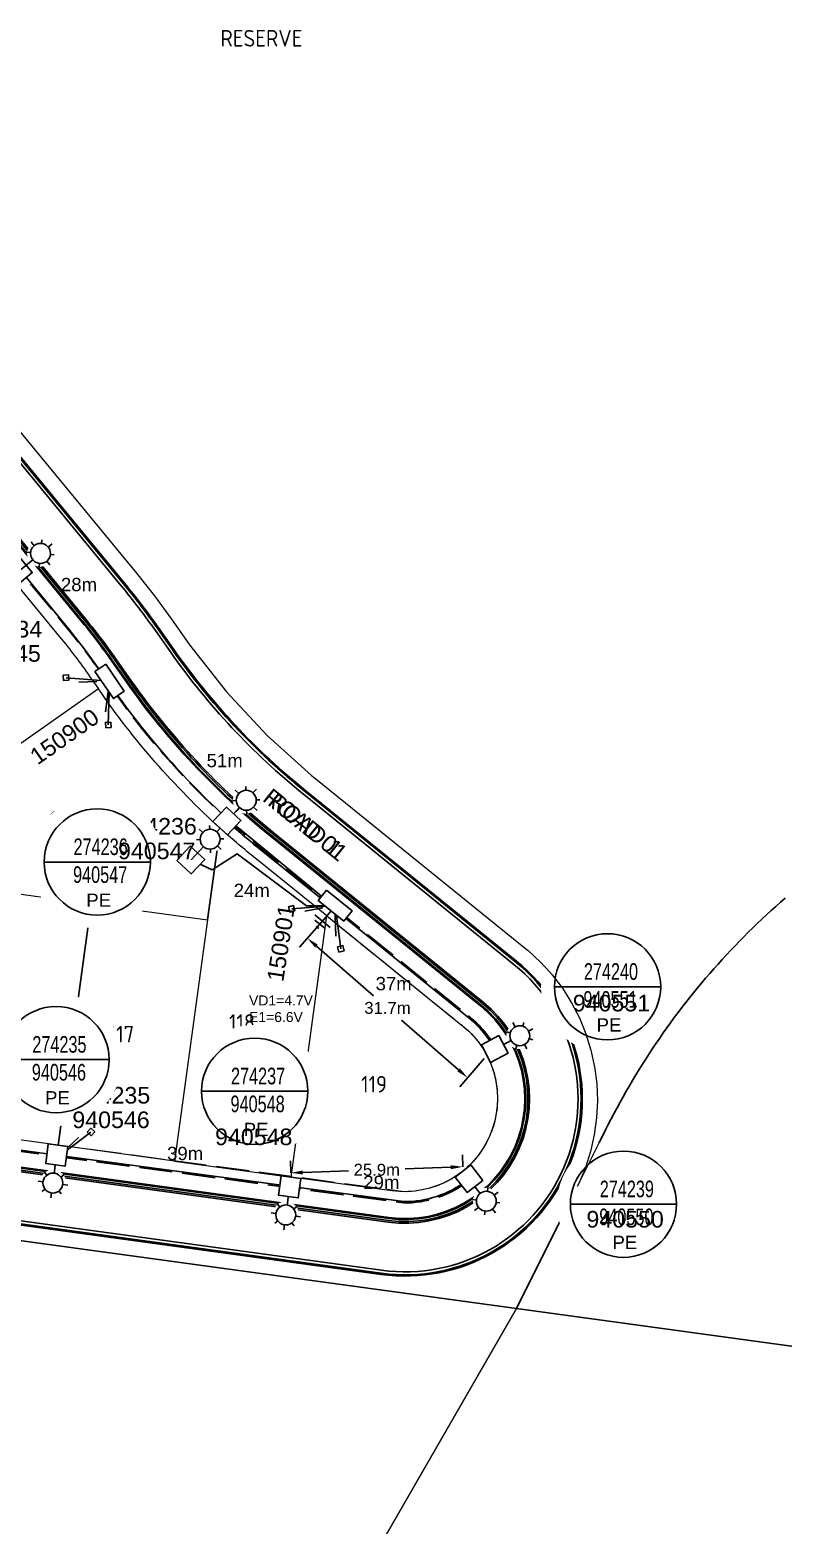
# Model space of a CAD drawing. Header units: metres. Extents: x 273044 to 274430, y 6094442 to 6095502.
# Drawn here: x 273835.4 to 273948.9, y 6095150.4 to 6095375.6 of the extents above; entities that cross this region are included whole.
import ezdxf
from ezdxf.enums import TextEntityAlignment as Align

# ---------------------------------------------------------------- set-up
doc = ezdxf.new("R2010")
doc.units = ezdxf.units.M
doc.linetypes.add('IE Trench LV', pattern=[6.5, 5, -1.5])
doc.layers.get('0').update_dxf_attribs({"color": 6})
for name, color, linetype in [('_User Dimensions', 7, 'Continuous'), ('_User_Kerbs', 7, 'Continuous'), ('Equip_LV_NEW', 2, 'Continuous'), ('Equip_SP_SL_NEW', 2, 'Continuous'), ('Mains_LV_New_R17', 2, 'Continuous'), ('Mains_LV_NEW_T84', 2, 'Continuous'), ('Notes_LV_MISC', 7, 'Continuous'), ('Notes_SL_MISC', 7, 'Continuous'), ('Services_SP_NEW', 2, 'Continuous'), ('Services_SP_NEW_UG', 2, 'Continuous'), ('SupportsUG_SP_LV_SL_NEW', 2, 'Continuous'), ('Trench_SP_NEW', 2, 'Continuous')]:
    doc.layers.add(name, color=color, linetype=linetype)
doc.layers.add('_User Notes', color=7, linetype='Continuous', plot=False)
for name, color, linetype, lineweight in [('Cadastre Developer_SP_NEW', 2, 'Continuous', 5), ('Cadastre Land Parcels_SP_EXT', 9, 'Continuous', 5), ('Cadastre Roads_SP_NEW', 2, 'Continuous', 5)]:
    doc.layers.add(name, color=color, linetype=linetype, lineweight=lineweight)
doc.styles.add('iecARIAL', font='arial.ttf', dxfattribs={"height": 2})
doc.styles.add('LotNum', font='isocp.shx', dxfattribs={"height": 1.8})
doc.styles.add('POLE_LABEL', font='arial.ttf')
doc.styles.add('RoadName', font='arial.ttf', dxfattribs={"height": 2.5})
doc.styles.add('SL_LABEL', font='arial.ttf')
doc.styles.get("Standard").update_dxf_attribs({"font": 'arial.ttf'})
doc.linetypes.add('Cable 5', pattern='A,10,-1,["o",Standard,S=2,R=0,X=-1,Y=-0.7],-1e-05,["o",Standard,S=2,R=0,X=-0.2,Y=-0.7],-1.2', length=12.20001)
doc.linetypes.add('Cable New UG', pattern='A,7,-0.25,["x",Standard,S=2,R=0,X=0.2,Y=-0.8],-2.1', length=9.35)
doc.linetypes.add('IE Trench HV', pattern='A,7,-0.2,["/",Standard,S=3,R=0,X=0.6,Y=-1.4],-2.5', length=9.7)
doc.linetypes.add('IECLCABD1', pattern='A,5.25,-0.1,["o",Standard,S=2,R=0,X=1.5,Y=-0.7],-4', length=9.35)
doc.dimstyles.get("Standard").update_dxf_attribs({"dimtxt": 0.18, "dimasz": 0.18, "dimexe": 0.18, "dimexo": 0.0625, "dimgap": 0.09, "dimtad": 0, "dimtih": 1, "dimtoh": 1, "dimdec": 4, "dimzin": 0, "dimdsep": 46, "dimtxsty": 'Standard', "dimcen": 0.09, "dimadec": 0, "dimazin": 0, "dimtfac": 1, "dimtdec": 4, "dimtofl": 0, "dimtmove": 0, "dimatfit": 3, "dimfxl": 1, "dimtolj": 1, "dimtzin": 0, "dimarcsym": 0})

# ---------------------------------------------------------------- blocks, each defined once
blk = doc.blocks.new('*U39')
for tag, flags, p in [('Z', 1, (1.5, -0.6)), ('NOTES', 9, (1.5, -0.4))]:
    blk.add_attdef(tag, text='', height=0.2, dxfattribs=dict(flags=flags)).set_placement(p, align=Align.MIDDLE_LEFT)
blk.add_wipeout([(-2.47, 3), (2.47, 3), (2.47, 1.02), (-2.47, 1.02)])
at = {"lineweight": -3}
blk.add_lwpolyline([(-2.47, 3), (2.47, 3), (2.47, 1.02), (-2.47, 1.02)], close=True, dxfattribs=at)
for tag, height, flags, p in [('ASSET_NUM', 2.5, 8, (2, 4)), ('STREET_CODE', 0.2, 9, (1.5, 2)), ('OWNED_BY', 0.2, 9, (1.5, 1.8)), ('OPERATED_BY', 0.2, 9, (1.5, 1.6)), ('STATE', 0.2, 9, (1.5, 1.2)), ('SUPPORT_TYPE', 0.2, 9, (1.5, 1)), ('SUBURB', 0.2, 9, (1.5, 0.2)), ('STREETNAME', 0.2, 9, (1.5, 0)), ('MAINTAINED_BY', 0.2, 9, (1.5, 1.4)), ('USAGE', 0.2, 9, (1.5, 0.8)), ('LEGEND', 0.2, 9, (1.5, 0.6)), ('PARENT', 0.2, 9, (1.5, 0.4)), ('LOCATION', 0.2, 9, (1.5, -0.2))]:
    blk.add_attdef(tag, text='', height=height, dxfattribs=dict(flags=flags)).set_placement(p, align=Align.MIDDLE_LEFT)
blk = doc.blocks.new('CCP_NEW')
for tag, flags, p in [('OPERATING_VOLTAGE', 9, (1.5, -1.8)), ('CONSTRUCTED_VOLTAGE', 9, (1.5, -2)), ('NUMBER_OF_PHASES', 9, (1.5, -2.2)), ('Z', 1, (1.5, -2.4))]:
    blk.add_attdef(tag, text='', height=0.2, dxfattribs=dict(flags=flags)).set_placement(p, align=Align.MIDDLE_LEFT)
blk.add_wipeout([(0, 0.57), (0.57, 0), (0, -0.57), (-0.57, 0)])
blk.add_lwpolyline([(-0.57, 0), (0, 0.57), (0.57, 0), (0, -0.57), (-0.57, 0)])
at = {"flags": 9}
for tag, p in [('CCP_TYPE', (1.5, 0)), ('ORIENTATION', (1.5, -0.2)), ('STATE', (1.5, -1)), ('OWNED_BY', (1.5, -1.2)), ('OPERATED_BY', (1.5, -1.4)), ('USAGE', (1.5, -0.4)), ('LEGEND', (1.5, -0.6)), ('LIFE_SUPPORT', (1.5, -0.8)), ('MAINTAINED_BY', (1.5, -1.6))]:
    blk.add_attdef(tag, text='', height=0.2, dxfattribs=at).set_placement(p, align=Align.MIDDLE_LEFT)
blk = doc.blocks.new('Earth')
for p, q in [((0, -2.04), (0, 0)), ((-1.5, -2.04), (1.5, -2.04)), ((-1, -2.64), (1, -2.64)), ((-0.25, -3.24), (0.25, -3.24))]:
    blk.add_line(p, q)
blk = doc.blocks.new('COLUMN_NEW')
at = {"flags": 1}
blk.add_attdef('Z', text='', height=0.2, dxfattribs=at).set_placement((1.5, -2.8), align=Align.MIDDLE_LEFT)
blk.add_wipeout([(-1.485, -1.485), (1.485, -1.485), (1.485, 1.485), (-1.485, 1.485)])
at = {"lineweight": -3}
blk.add_lwpolyline([(-1.485, -1.485), (1.485, -1.485), (1.485, 1.485), (-1.485, 1.485)], close=True, dxfattribs=at)
for tag, height, flags, p in [('ASSET_NUM', 2.5, 8, (2, 2)), ('STREET_CODE', 0.2, 9, (1.5, 0)), ('OWNED_BY', 0.2, 9, (1.5, -0.4)), ('OPERATED_BY', 0.2, 9, (1.5, -0.6)), ('STATE', 0.2, 9, (1.5, -1)), ('SUBURB', 0.2, 9, (1.5, -1.8)), ('STREETNAME', 0.2, 9, (1.5, -2)), ('COLUMN_TYPE', 0.2, 9, (1.5, -0.2)), ('USAGE', 0.2, 9, (1.5, -1.2)), ('MAINTAINED_BY', 0.2, 9, (1.5, -0.8)), ('LEGEND', 0.2, 9, (1.5, -1.4)), ('PARENT', 0.2, 9, (1.5, -1.6)), ('LOCATION', 0.2, 9, (1.5, -2.2)), ('NOTES', 0.2, 9, (1.5, -2.4)), ('LABEL_ALIGNMENT', 0.2, 9, (1.5, -2.6))]:
    blk.add_attdef(tag, text='', height=height, dxfattribs=dict(flags=flags)).set_placement(p, align=Align.MIDDLE_LEFT)
at = {"style": 'POLE_LABEL', "flags": 9}
blk.add_attdef('STRUCTURE_PLANT_NUMBER', text='', height=0.2, dxfattribs=at).set_placement((1.5, 0.242), align=Align.MIDDLE_LEFT)
blk = doc.blocks.new('SL_LANTERN_NEW')
blk.add_line((0, 0), (0, 0))
for tag, p, flags in [('Z', (0, 0), 1), ('OPERATED_BY', (0, -9.61), 9)]:
    blk.add_attdef(tag, p, '', height=0.2, dxfattribs=dict(flags=flags))
at = {"style": 'SL_LABEL', "flags": 9}
blk.add_attdef('STREET_CODE', text='', height=0.2, dxfattribs=at).set_placement((0, -0.2), align=Align.MIDDLE_LEFT)
for tag, height, flags, p in [('CONSTRUCTED_VOLTAGE', 0.2, 9, (0, -0.4)), ('CONTROL_TYPE', 0.2, 9, (0, -0.6)), ('OPERATING_VOLTAGE', 0.2, 9, (0, -1.4)), ('ORIENTATION', 0.2, 9, (0, -1.6)), ('OWNED_BY', 0.2, 9, (0, -1.8)), ('STATE', 0.2, 9, (0, -2)), ('LANTERN_PURPOSE', 0.2, 9, (0, -0.8)), ('LANTERN_TYPE', 0.2, 9, (0, -1)), ('NO_PHASES', 0.2, 9, (0, -1.2)), ('USAGE', 0.2, 9, (0, -2.2)), ('LNUMBER', 2.5, 8, (1.2, -2.8)), ('CEXIST', 0.2, 9, (0, -2.4)), ('CNEW', 0.2, 9, (0, -2.6)), ('CNUMBER', 0.2, 9, (0, -2.8)), ('CREMOVE', 0.2, 9, (0, -3)), ('CREPLACE', 0.2, 9, (0, -3.2)), ('LKINGHEIGHT', 0.2, 9, (0, -3.4)), ('LBRACKET', 0.2, 9, (0, -3.6)), ('LBRACKETVOCAB', 0.2, 9, (0, -3.8)), ('LCATEGORY', 0.2, 9, (0, -4)), ('LCHARGE1', 0.2, 9, (0, -4.2)), ('LCHARGE1PERCENT', 0.2, 9, (0, -4.4)), ('LCHARGE2', 0.2, 9, (0, -4.6)), ('LCHARGE2PERCENT', 0.2, 9, (0, -4.8)), ('LCHARGE3', 0.2, 9, (0, -5)), ('LCHARGE3PERCENT', 0.2, 9, (0, -5.2)), ('LEXIST', 0.2, 9, (0, -5.4)), ('LLAMP', 0.2, 9, (0, -5.6)), ('LLAMPVOCAB', 0.2, 9, (0, -5.8)), ('LMAST', 0.2, 9, (0, -6)), ('LMASTVOCAB', 0.2, 9, (0, -6.2)), ('LNEW', 0.2, 9, (0, -6.4)), ('LANTNUMBER', 0.2, 9, (0, -6.6)), ('SUBURB', 0.2, 9, (0, -8.6)), ('STREETNAME', 0.2, 9, (0, -8.8)), ('LOUTREACH', 0.2, 9, (0, -7)), ('LOUTREACHVOCAB', 0.2, 9, (0, -7.2)), ('LRATECODE', 0.2, 9, (0, -7.4)), ('LREMOVE', 0.2, 9, (0, -7.6)), ('LREPLACE', 0.2, 9, (0, -7.8)), ('LTYPE', 0.2, 9, (0, -8)), ('LTYPEVOCAB', 0.2, 9, (0, -8.2)), ('LEGEND', 0.2, 9, (0, -8.4)), ('LOCATION', 0.2, 9, (0, -9)), ('NOTES', 0.2, 9, (0, -9.2)), ('MAINTAINED_BY', 0.2, 9, (0, -9.86))]:
    blk.add_attdef(tag, text='', height=height, dxfattribs=dict(flags=flags)).set_placement(p, align=Align.MIDDLE_LEFT)
blk.add_wipeout([(0, 6.47), (1.46, 5.68), (2.25, 4.22), (1.46, 2.76), (0, 1.86), (-1.46, 2.76), (-2.25, 4.22), (-1.46, 5.68)])
for p, q in [((-1.46, 5.68), (-1.06, 5.28)), ((0, 5.72), (0, 6.47)), ((1.46, 5.68), (1.06, 5.28)), ((-2.25, 4.22), (-1.5, 4.22)), ((-1.46, 2.76), (-1.06, 3.16)), ((0, 0), (0, 2.72)), ((1.46, 2.76), (1.06, 3.16)), ((1.5, 4.22), (2.25, 4.22))]:
    blk.add_line(p, q)
blk.add_circle((0, 4.22), 1.5)
at = {"style": 'SL_LABEL', "flags": 8}
blk.add_attdef('ASSET_NUM', text='', height=2.5, dxfattribs=at).set_placement((2, 2), align=Align.MIDDLE_LEFT)
blk = doc.blocks.new('*D86')
at = {"layer": '_User Dimensions', "color": 0, "linetype": 'Continuous', "lineweight": -2, "transparency": 16777216}
for p, q in [((273879.72, 6095241.65), (273876.04, 6095237.41)), ((273878.57, 6095237.59), (273887.19, 6095230.09)), ((273899.98, 6095218.95), (273891.37, 6095226.45)), ((273903.85, 6095220.64), (273900.16, 6095216.41))]:
    blk.add_line(p, q, dxfattribs=at)
at = {"layer": '_User Dimensions', "color": 0, "linetype": 'Continuous', "lineweight": 0, "transparency": 16777216}
for points in [[(273878.77, 6095237.82), (273878.38, 6095237.36), (273877.22, 6095238.77)], [(273900.18, 6095219.17), (273899.79, 6095218.72), (273901.34, 6095217.77)]]:
    blk.add_solid(points, dxfattribs=at)
at = {"layer": 'Defpoints', "color": 0, "linetype": 'Continuous', "lineweight": 0, "transparency": 16777216}
for p in [(273880.13, 6095242.12), (273904.26, 6095221.12), (273901.34, 6095217.77)]:
    blk.add_point(p, dxfattribs=at)
at = {"layer": '_User Dimensions', "color": 0, "linetype": 'Continuous', "lineweight": 0, "transparency": 16777216, "insert": (273889.28, 6095228.27), "char_height": 1.8, "attachment_point": 5}
blk.add_mtext('\\A1;31.7m', dxfattribs=at)
blk = doc.blocks.new('*D87')
at = {"layer": '_User Dimensions', "color": 0, "linetype": 'Continuous', "lineweight": -2, "transparency": 16777216}
for p, q in [((273900.61, 6095204.34), (273900.55, 6095206.14)), ((273874.73, 6095203.42), (273874.67, 6095205.23)), ((273876.53, 6095203.49), (273883.39, 6095203.74)), ((273898.81, 6095204.28), (273891.95, 6095204.04))]:
    blk.add_line(p, q, dxfattribs=at)
at = {"layer": '_User Dimensions', "color": 0, "linetype": 'Continuous', "lineweight": 0, "transparency": 16777216}
for points in [[(273876.52, 6095203.79), (273876.54, 6095203.19), (273874.73, 6095203.43)], [(273898.8, 6095204.58), (273898.82, 6095203.98), (273900.61, 6095204.35)]]:
    blk.add_solid(points, dxfattribs=at)
at = {"layer": 'Defpoints', "color": 0, "linetype": 'Continuous', "lineweight": 0, "transparency": 16777216}
for p in [(273900.61, 6095204.35), (273900.64, 6095203.71), (273874.75, 6095202.8)]:
    blk.add_point(p, dxfattribs=at)
at = {"layer": '_User Dimensions', "color": 0, "linetype": 'Continuous', "lineweight": 0, "transparency": 16777216, "insert": (273887.67, 6095203.89), "char_height": 1.8, "attachment_point": 5}
blk.add_mtext('\\A1;25.9m', dxfattribs=at)
blk = doc.blocks.new('SLANTERN_NUM_NEW')
blk.add_line((0, 0), (8, 0))
at = {"flags": 1}
blk.add_attdef('Z', (0, 0), '', height=0.2, dxfattribs=at)
blk.add_wipeout([(-0.31, 10), (-0.94, 9.96), (-1.57, 9.88), (-2.18, 9.76), (-2.79, 9.61), (-3.39, 9.41), (-3.97, 9.18), (-4.54, 8.91), (-5.09, 8.61), (-5.62, 8.27), (-6.13, 7.91), (-6.62, 7.5), (-7.07, 7.07), (-7.5, 6.62), (-7.91, 6.13), (-8.27, 5.62), (-8.61, 5.09), (-8.91, 4.54), (-9.18, 3.97), (-9.41, 3.39), (-9.61, 2.79), (-9.76, 2.18), (-9.88, 1.57), (-9.96, 0.94), (-10, 0.31), (-10, -0.31), (-9.96, -0.94), (-9.88, -1.57), (-9.76, -2.18), (-9.61, -2.79), (-9.41, -3.39), (-9.18, -3.97), (-8.91, -4.54), (-8.61, -5.09), (-8.27, -5.62), (-7.91, -6.13), (-7.5, -6.62), (-7.07, -7.07), (-6.62, -7.5), (-6.13, -7.91), (-5.62, -8.27), (-5.09, -8.61), (-4.54, -8.91), (-3.97, -9.18), (-3.39, -9.41), (-2.79, -9.61), (-2.18, -9.76), (-1.57, -9.88), (-0.94, -9.96), (-0.31, -10), (0.31, -10), (0.94, -9.96), (1.57, -9.88), (2.18, -9.76), (2.79, -9.61), (3.39, -9.41), (3.97, -9.18), (4.54, -8.91), (5.09, -8.61), (5.62, -8.27), (6.13, -7.91), (6.62, -7.5), (7.07, -7.07), (7.5, -6.62), (7.91, -6.13), (8.27, -5.62), (8.61, -5.09), (8.91, -4.54), (9.18, -3.97), (9.41, -3.39), (9.61, -2.79), (9.76, -2.18), (9.88, -1.57), (9.96, -0.94), (10, -0.31), (10, 0.31), (9.96, 0.94), (9.88, 1.57), (9.76, 2.18), (9.61, 2.79), (9.41, 3.39), (9.18, 3.97), (8.91, 4.54), (8.61, 5.09), (8.27, 5.62), (7.91, 6.13), (7.5, 6.62), (7.07, 7.07), (6.62, 7.5), (6.13, 7.91), (5.62, 8.27), (5.09, 8.61), (4.54, 8.91), (3.97, 9.18), (3.39, 9.41), (2.79, 9.61), (2.18, 9.76), (1.57, 9.88), (0.94, 9.96), (0.31, 10)])
at = {"linetype": 'Continuous'}
blk.add_line((8, 0), (-8, 0), dxfattribs=at)
blk.add_circle((0, 0), 8, dxfattribs=at)
at = {"width": 0.7}
for tag, p in [('SNUMBER', (0.51, 1.05)), ('CNUMBER', (0.44, -3.15))]:
    blk.add_attdef(tag, text='', height=2.5, dxfattribs=at).set_placement(p, align=Align.CENTER)
at = {"layer": 'Notes_LV_MISC', "linetype": 'IECLCABD1', "insert": (-1.65, -4.75), "char_height": 2, "attachment_point": 1, "style": 'iecARIAL'}
blk.add_mtext_dynamic_manual_height_columns('PE', width=3.9653, gutter_width=10, heights=[0], dxfattribs=at)

msp = doc.modelspace()

# ---------------------------------------------------------------- linework, layer by layer
at = {"layer": '_User Dimensions', "flags": 128}
msp.add_lwpolyline([(273908.68711, 6095182.98603), (273922.09883, 6095209.88906)], dxfattribs=at)
at = {"layer": '_User Notes', "color": 1, "linetype": 'Continuous'}
msp.add_lwpolyline([(273717.16644, 6095209.20086), (273908.68711, 6095182.98603), (273922.09883, 6095209.88906), (273922.52406, 6095210.73449), (273922.9568, 6095211.57621), (273923.39608, 6095212.41413), (273923.84287, 6095213.24826), (273924.29619, 6095214.07956), (273924.75622, 6095214.906), (273925.22368, 6095215.72864), (273925.69767, 6095216.54757), (273926.17926, 6095217.36261), (273926.66659, 6095218.17289), (273927.16135, 6095218.98034), (273927.66272, 6095219.78196), (273928.17081, 6095220.58075), (273928.68632, 6095221.37477), (273929.20757, 6095222.16402), (273929.73553, 6095222.94939), (273930.27021, 6095223.72998), (273930.81143, 6095224.50669), (273931.35926, 6095225.27872), (273931.91302, 6095226.0458), (273932.4734, 6095226.80811), (273933.04041, 6095227.56565), (273933.61404, 6095228.31833), (273934.19351, 6095229.06624), (273934.77889, 6095229.8093), (273935.37089, 6095230.54749), (273935.96952, 6095231.28092), (273936.57398, 6095232.00949), (273937.18427, 6095232.73231), (273937.80039, 6095233.45019), (273938.42322, 6095234.16339), (273939.05109, 6095234.87067), (273939.68559, 6095235.57318), (273940.326, 6095236.26977), (273940.97215, 6095236.96159), (273941.62343, 6095237.64758), (273942.28133, 6095238.32783), (273942.94426, 6095239.00313), (273943.61303, 6095239.67261), (273944.28772, 6095240.33634), (273944.96735, 6095240.99415), (273945.6529, 6095241.64622), (273946.34428, 6095242.29335), (273947.03998, 6095242.93367), (273947.74223, 6095243.56922), (273948.4488, 6095244.19789), (273949.1612, 6095244.82072)], dxfattribs=at)
at = {"layer": '_User_Kerbs', "color": 251, "flags": 128}
for points in [[(273776.5026, 6095338.96713), (273775.99272, 6095337.95161, 0.513768945), (273780.19081, 6095329.96384), (273811.34071, 6095325.64709, -0.188333475), (273831.02396, 6095314.63686), (273849.54107, 6095292.1315, -0.018935912), (273854.70028, 6095285.35354), (273856.94678, 6095282.15802, 0.069633716), (273876.91864, 6095260.7965), (273908.5948, 6095235.18312, -0.759282936), (273888.33875, 6095188.32165), (273718.06201, 6095211.629, 0.320170677), (273709.32097, 6095207.03734, -0.320171314), (273692.14735, 6095198.01607), (273469.88177, 6095228.44014)], [(273718.0376, 6095211.45066), (273888.31434, 6095188.14331, 0.759282936), (273908.70798, 6095235.32309), (273877.03181, 6095260.93646, -0.069633716), (273857.09403, 6095282.26154), (273854.84753, 6095285.45706, 0.018935912), (273849.68007, 6095292.24587), (273831.16296, 6095314.75123, 0.188333475), (273811.36542, 6095325.82539), (273780.21552, 6095330.14214, -0.513768945), (273776.15358, 6095337.87085), (273776.66346, 6095338.88636)], [(273718.05794, 6095211.59928), (273888.33468, 6095188.29193, 0.759282936), (273908.61366, 6095235.20645), (273876.9375, 6095260.81982, -0.069633716), (273856.97132, 6095282.17528), (273854.72482, 6095285.3708, 0.018935912), (273849.56424, 6095292.15056), (273831.04713, 6095314.65593, 0.188333475), (273811.34483, 6095325.67681), (273780.19493, 6095329.99356, -0.513768945), (273776.01953, 6095337.93815), (273776.52941, 6095338.95367)], [(273776.10044, 6095339.16905), (273775.59056, 6095338.15353, 0.513768945), (273780.12904, 6095329.5181), (273811.27894, 6095325.20135, -0.188333475), (273830.67647, 6095314.35095), (273849.19358, 6095291.84559, -0.018935912), (273854.33214, 6095285.09474), (273856.57865, 6095281.89922, 0.069633716), (273876.63569, 6095260.44658), (273908.31185, 6095234.8332, -0.759282936), (273888.39977, 6095188.76749), (273718.12303, 6095212.07484)]]:
    msp.add_lwpolyline(points, format="xyb", dxfattribs=at)
for points in [[(273763.45012, 6095316.05275), (273720.88144, 6095230.72485, 0.513487258), (273727.50936, 6095218.17831), (273889.39247, 6095196.01987, 0.759282936), (273903.7093, 6095229.1412), (273872.03313, 6095254.75458, -0.069633716), (273850.59036, 6095277.68936), (273848.34386, 6095280.88489, 0.018935912), (273843.54099, 6095287.19471), (273825.02388, 6095309.70008, 0.188333475), (273810.27414, 6095317.95064), (273773.70845, 6095323.01791, 0.30411955), (273764.9671, 6095318.76555), (273764.25735, 6095317.54744, 0.016195035)], [(273765.16582, 6095318.64976), (273764.45608, 6095317.43165, 0.016195035), (273763.65592, 6095315.95007), (273721.08725, 6095230.62218, 0.513487258), (273727.54055, 6095218.40618), (273889.42366, 6095196.24774, 0.759282936), (273903.56468, 6095228.96235), (273871.88852, 6095254.57573, -0.069633716), (273850.40221, 6095277.55709), (273848.15571, 6095280.75261, 0.018935912), (273843.36338, 6095287.04858), (273824.84627, 6095309.55394, 0.188333475), (273810.24257, 6095317.72282), (273773.67687, 6095322.79009, 0.30411955)], [(273765.44231, 6095318.48866), (273764.73257, 6095317.27055, 0.016195035), (273763.94226, 6095315.8072), (273721.3736, 6095230.47932, 0.513487258), (273727.58395, 6095218.72323), (273889.46706, 6095196.56479, 0.759282936), (273903.36348, 6095228.71352), (273871.68731, 6095254.3269, -0.069633716), (273850.14042, 6095277.37305), (273847.89392, 6095280.56857, 0.018935912), (273843.11627, 6095286.84526), (273824.59916, 6095309.35063, 0.188333475), (273810.19864, 6095317.40585), (273773.63295, 6095322.47312, 0.30411955)], [(273721.50782, 6095230.41236, 0.513487258), (273727.60429, 6095218.87184), (273889.4874, 6095196.7134, 0.759282936), (273903.26916, 6095228.59688), (273871.593, 6095254.21026, -0.069633716), (273850.01771, 6095277.28678), (273847.77121, 6095280.4823, 0.018935912), (273843.00044, 6095286.74996), (273824.48333, 6095309.25532, 0.188333475), (273810.17805, 6095317.25727), (273773.61236, 6095322.32454, 0.30411955), (273765.57192, 6095318.41315), (273764.86217, 6095317.19503, 0.016195035), (273764.07648, 6095315.74023)]]:
    msp.add_lwpolyline(points, format="xyb", close=True, dxfattribs=at)
at = {"layer": 'Cadastre Developer_SP_NEW', "color": 2}
for points in [[(273845.76501, 6095276.32874), (273815.91359, 6095255.34273), (273803.6521, 6095272.78401), (273832.55456, 6095293.10289), (273839.88842, 6095284.18944, -0.018935912), (273844.47438, 6095278.16458), (273845.76501, 6095276.32874)], [(273864.07809, 6095255.33838), (273864.07809, 6095255.33838), (273862.19203, 6095241.55936), (273857.21497, 6095205.1984), (273874.75146, 6095202.79802), (273880.134, 6095242.12135), (273869.0588, 6095251.07681, -0.01389045), (273864.07809, 6095255.33838, -14.789776589)]]:
    msp.add_lwpolyline(points, format="xyb", dxfattribs=at)
for points in [[(273864.08416, 6095255.33289, -0.058842224), (273845.76501, 6095276.32874), (273815.91359, 6095255.34273), (273814.91275, 6095248.03091), (273827.11907, 6095246.36012), (273844.65555, 6095243.95974), (273862.19203, 6095241.55936)], [(273880.134, 6095242.12135), (273900.63787, 6095225.54191, -0.759250149), (273889.91011, 6095200.72312), (273874.75146, 6095202.79802)]]:
    msp.add_lwpolyline(points, format="xyb", close=True, dxfattribs=at)
for points in [[(273827.11907, 6095246.36012), (273844.65555, 6095243.95974), (273839.67849, 6095207.59879), (273822.14201, 6095209.99917)], [(273844.65555, 6095243.95974), (273862.19203, 6095241.55936), (273857.21497, 6095205.1984), (273839.67849, 6095207.59879)]]:
    msp.add_lwpolyline(points, close=True, dxfattribs=at)
at = {"layer": 'Cadastre Land Parcels_SP_EXT', "linetype": 'Continuous'}
for points in [[(273949.1612, 6095244.82072), (273948.4488, 6095244.19789), (273947.74223, 6095243.56922), (273947.03998, 6095242.93367), (273946.34428, 6095242.29335), (273945.6529, 6095241.64622), (273944.96735, 6095240.99415), (273944.28772, 6095240.33634), (273943.61303, 6095239.67261), (273942.94426, 6095239.00313), (273942.28133, 6095238.32783), (273941.62343, 6095237.64758), (273940.97215, 6095236.96159), (273940.326, 6095236.26977), (273939.68559, 6095235.57318), (273939.05109, 6095234.87067), (273938.42322, 6095234.16339), (273937.80039, 6095233.45019), (273937.18427, 6095232.73231), (273936.57398, 6095232.00949), (273935.96952, 6095231.28092), (273935.37089, 6095230.54749), (273934.77889, 6095229.8093), (273934.19351, 6095229.06624), (273933.61404, 6095228.31833), (273933.04041, 6095227.56565), (273932.4734, 6095226.80811), (273931.91302, 6095226.0458), (273931.35926, 6095225.27872), (273930.81143, 6095224.50669), (273930.27021, 6095223.72998), (273929.73553, 6095222.94939), (273929.20757, 6095222.16402), (273928.68632, 6095221.37477), (273928.17081, 6095220.58075), (273927.66272, 6095219.78196), (273927.16135, 6095218.98034), (273926.66659, 6095218.17289), (273926.17926, 6095217.36261), (273925.69767, 6095216.54757), (273925.22368, 6095215.72864), (273924.75622, 6095214.906), (273924.29619, 6095214.07956), (273923.84287, 6095213.24826), (273923.39608, 6095212.41413), (273922.9568, 6095211.57621), (273922.52406, 6095210.73449), (273922.09883, 6095209.88906), (273908.68711, 6095182.98603), (274055.97088, 6095162.82897)], [(274055.97088, 6095162.82897), (273908.68711, 6095182.98603), (273803.24676, 6094999.88435), (273800.83607, 6094996.23374), (273799.12304, 6094993.75786), (273797.36769, 6094991.31087), (273795.56836, 6094988.89551), (273793.72812, 6094986.51203), (273791.84717, 6094984.16026), (273789.92452, 6094981.84232), (273787.96106, 6094979.55822), (273785.95927, 6094977.30795), (273783.91896, 6094975.0946), (273781.83935, 6094972.91596), (273779.72219, 6094970.77434)]]:
    msp.add_lwpolyline(points, dxfattribs=at)
msp.add_lwpolyline([(273908.68711, 6095182.98603), (273717.16644, 6095209.20086), (273706.94618, 6095190.15096), (273649.2808, 6095081.67938), (273687.22504, 6095061.48628), (273680.4502, 6095042.42622), (273675.89206, 6095029.60898), (273690.84271, 6095023.65545), (273720.65329, 6095011.78585), (273726.37273, 6095009.50837), (273737.52349, 6095020.31065), (273748.9835, 6095031.41433), (273783.39497, 6095011.4198), (273803.24676, 6094999.88435), (273908.68711, 6095182.98603)], close=True, dxfattribs=at)
at = {"layer": 'Mains_LV_New_R17', "linetype": 'Cable 5'}
msp.add_lwpolyline([(273865.1204, 6095256.41816, 0.007025409), (273867.51361, 6095254.31311, 0.006759498), (273870.00238, 6095252.24286), (273881.07715, 6095243.28775)], format="xyb", dxfattribs=at)
msp.add_lwpolyline([(273821.95388, 6095208.51093), (273839.47507, 6095206.11264)], dxfattribs=at)
at = {"layer": 'Mains_LV_NEW_T84', "color": 2, "linetype": 'Cable New UG', "flags": 128}
msp.add_lwpolyline([(273768.61639, 6095316.58027), (273771.52735, 6095316.66949), (273775.8614, 6095320.77119), (273808.98062, 6095316.17691, -0.183017262), (273822.07187, 6095308.67638), (273832.01216, 6095296.59512), (273833.94454, 6095294.24654), (273841.28923, 6095285.31993), (273843.67492, 6095282.30587), (273847.23821, 6095277.36323, 0.058799222), (273865.26101, 6095256.69556), (273881.27797, 6095243.51108)], format="xyb", dxfattribs=at)
at = {"layer": 'Notes_SL_MISC', "linetype": 'Cable 5', "ltscale": 0.5}
for points in [[(273881.40507, 6095243.6655), (273877.09259, 6095243.6655), (273866.65728, 6095251.45672), (273862.86263, 6095249.0871), (273859.65276, 6095250.5534)], [(273821.95388, 6095208.51093), (273839.47507, 6095206.11264)]]:
    msp.add_lwpolyline(points, dxfattribs=at)
for points in [[(273881.07715, 6095243.28775), (273891.32908, 6095234.99803), (273901.58101, 6095226.7083, -0.09765896), (273905.43559, 6095222.0956, -0.09765896)], [(273901.2279, 6095202.27172, -0.165927113), (273891.70991, 6095199.0939), (273839.47873, 6095206.11215)]]:
    msp.add_lwpolyline(points, format="xyb", dxfattribs=at)
at = {"layer": 'Trench_SP_NEW', "linetype": 'IE Trench LV', "flags": 128}
for points in [[(273831.41491, 6095297.16362), (273833.86732, 6095294.18301), (273841.20118, 6095285.26956, -0.018935912), (273845.86511, 6095279.14228), (273847.16205, 6095277.29745, 0.000077091), (273847.18243, 6095277.26765, 0.000077091)], [(273847.18243, 6095277.26765, 0.000001477), (273847.18282, 6095277.26708, 0.000001477)], [(273847.18282, 6095277.26708, 0.05876946), (273865.21922, 6095256.59848, 0.007130753), (273867.64358, 6095254.46513, 0.006759498), (273870.12819, 6095252.39833), (273881.20291, 6095243.44326)]]:
    msp.add_lwpolyline(points, format="xyb", dxfattribs=at)
for points in [[(273846.80716, 6095272.88751), (273847.40059, 6095277.4625), (273842.80788, 6095277.3603)], [(273881.51616, 6095239.06849), (273881.37479, 6095243.67963), (273876.85672, 6095242.84865)], [(273786.75257, 6095213.1274), (273839.44795, 6095205.91449)], [(273839.42522, 6095205.61941), (273839.42345, 6095205.62174), (273842.76271, 6095208.77655)]]:
    msp.add_lwpolyline(points, dxfattribs=at)

# ---------------------------------------------------------------- block references
at = {"layer": 'Notes_LV_MISC', "color": 2, "linetype": 'IECLCABD1', "rotation": 321.0408329537137}
msp.add_blockref('Earth', (273880.77534, 6095242.9145), dxfattribs=at)

# ---------------------------------------------------------------- texts
at = {"layer": 'Cadastre Developer_SP_NEW', "color": 2, "style": 'LotNum'}
for s, p in [('RESERVE', (273864.12865, 6095373.06812)), ('120', (273838.43773, 6095255.45031)), ('118', (273865.40509, 6095224.83078)), ('117', (273847.306, 6095223.07293)), ('119', (273885.30442, 6095215.53066))]:
    msp.add_text(s, height=2.5, dxfattribs=at).set_placement(p)
at = {"layer": 'Cadastre Roads_SP_NEW', "color": 2, "style": 'RoadName'}
msp.add_text('ROAD 01', height=2.5, rotation=321.041, dxfattribs=at).set_placement((273876.91708, 6095255.85093), align=Align.MIDDLE_CENTER)
at = {"layer": 'Notes_LV_MISC', "color": 2, "style": 'RoadName'}
msp.add_text('ROAD 1', height=2.5, rotation=321.041, dxfattribs=at).set_placement((273876.91708, 6095255.85093), align=Align.MIDDLE_CENTER)
at = {"layer": 'Notes_LV_MISC', "linetype": 'IE Trench HV', "lineweight": 0, "char_height": 2, "attachment_point": 1, "style": 'iecARIAL'}
for s, insert in [('28m', (273840.10964, 6095293.0398)), ('51m', (273862.04387, 6095266.53305)), ('24m', (273866.12117, 6095246.97981)), ('37m', (273887.4916, 6095232.93625)), ('39m', (273856.09128, 6095207.34917)), ('29m', (273885.63857, 6095203.00999))]:
    msp.add_mtext_dynamic_manual_height_columns(s, width=6.0360412, gutter_width=10, heights=[0], dxfattribs=dict(at, insert=insert))

# ---------------------------------------------------------------- next in the draw order: block references
at = {"layer": 'Equip_SP_SL_NEW', "linetype": 'IE Trench LV'}
ref = msp.add_blockref('SL_LANTERN_NEW', (273865.14927, 6095256.44893), dxfattribs=dict(at, rotation=317.3225737229741))
ref.add_attrib('ASSET_NUM', '274236', dxfattribs={"layer": '0', "height": 2.5, "style": 'SL_LABEL'}).set_placement((273848.91339, 6095255.63549), align=Align.MIDDLE_LEFT)
ref = msp.add_blockref('SL_LANTERN_NEW', (273905.48029, 6095222.09393), dxfattribs=dict(at, rotation=298.1591240209547))
ref.add_attrib('ASSET_NUM', '274240', dxfattribs={"layer": '0', "height": 2.5, "style": 'SL_LABEL'}).set_placement((273917.38651, 6095233.27378), align=Align.MIDDLE_LEFT)
ref = msp.add_blockref('SL_LANTERN_NEW', (273874.52583, 6095201.2758), dxfattribs=dict(at, rotation=172.4034612495725))
ref.add_attrib('ASSET_NUM', '274237', dxfattribs={"layer": '0', "height": 2.5, "style": 'SL_LABEL'}).set_placement((273863.64426, 6095213.04558), align=Align.MIDDLE_LEFT)
ref = msp.add_blockref('SL_LANTERN_NEW', (273901.56461, 6095202.48667), dxfattribs=dict(at, rotation=217.9850342040213))
ref.add_attrib('ASSET_NUM', '274239', dxfattribs={"layer": '0', "height": 2.5, "style": 'SL_LABEL'}).set_placement((273919.91115, 6095200.59838), align=Align.MIDDLE_LEFT)
at = {"layer": 'Notes_SL_MISC', "linetype": 'IE Trench LV'}
ref = msp.add_blockref('COLUMN_NEW', (273859.65276, 6095250.5534), dxfattribs=dict(at, rotation=317.3229242597147))
ref.add_attrib('ASSET_NUM', '940547', dxfattribs={"layer": '0', "height": 2.5}).set_placement((273843.25966, 6095246.05571), align=Align.MIDDLE_LEFT)
at = {"layer": 'Services_SP_NEW', "linetype": 'IE Trench HV'}
for p, rotation in [((273840.88284, 6095278.013), 139.7467668348845), ((273847.24128, 6095270.90172), 139.7467668348845), ((273874.8524, 6095243.18703), 148.893642279914), ((273882.26044, 6095237.17696), 148.893642279914), ((273844.62866, 6095209.5828), 1.845015035715271)]:
    msp.add_blockref('CCP_NEW', p, dxfattribs=dict(at, rotation=rotation))
at = {"layer": 'SupportsUG_SP_LV_SL_NEW'}
ref = msp.add_blockref('COLUMN_NEW', (273833.7046, 6095294.04237), dxfattribs=dict(at, rotation=309.245684855253))
ref.add_attrib('ASSET_NUM', '940545', dxfattribs={"layer": '0', "height": 2.5}).set_placement((273825.41995, 6095281.66491), align=Align.MIDDLE_LEFT)

# ---------------------------------------------------------------- next in the draw order: linework, layer by layer
at = {"layer": 'Mains_LV_New_R17', "linetype": 'Cable 5'}
msp.add_lwpolyline([(273881.07715, 6095243.28775), (273891.32908, 6095234.99803), (273901.58101, 6095226.7083, -0.09765896), (273905.43559, 6095222.0956, -0.09765896)], format="xyb", dxfattribs=at)
at = {"layer": 'Services_SP_NEW_UG', "color": 2, "flags": 128}
for points in [[(273847.24128, 6095270.90172), (273847.42408, 6095277.46346), (273840.88284, 6095278.013)], [(273882.26044, 6095237.17696), (273881.39782, 6095243.68432), (273874.8524, 6095243.18703)], [(273839.40667, 6095205.60528), (273839.40667, 6095205.60528), (273844.62866, 6095209.5828)]]:
    msp.add_lwpolyline(points, dxfattribs=at)
at = {"layer": 'Trench_SP_NEW', "linetype": 'IE Trench LV', "flags": 128}
msp.add_lwpolyline([(273881.2029, 6095243.44327), (273891.45483, 6095235.15354), (273901.70677, 6095226.86382, -0.09765896), (273905.61098, 6095222.19174, -0.09765896)], format="xyb", dxfattribs=at)

# ---------------------------------------------------------------- next in the draw order: block references
at = {"layer": 'Equip_SP_SL_NEW', "linetype": 'IE Trench LV'}
ref = msp.add_blockref('SL_LANTERN_NEW', (273833.76036, 6095294.05897), dxfattribs=dict(at, rotation=309.2453343185124))
ref.add_attrib('ASSET_NUM', '274234', dxfattribs={"layer": '0', "height": 2.5, "style": 'SL_LABEL'}).set_placement((273825.63316, 6095285.32408), align=Align.MIDDLE_LEFT)
at = {"layer": 'Notes_SL_MISC', "linetype": 'IE Trench LV'}
ref = msp.add_blockref('SL_LANTERN_NEW', (273859.70564, 6095250.57767), dxfattribs=dict(at, rotation=317.3225737229741))
ref.add_attrib('ASSET_NUM', '274236', dxfattribs={"layer": '0', "height": 2.5, "style": 'SL_LABEL'}).set_placement((273843.46976, 6095249.76422), align=Align.MIDDLE_LEFT)

# ---------------------------------------------------------------- next in the draw order: dimensions: what is measured, and where the dimension line sits
at = {"layer": '_User Dimensions', "linetype": 'Continuous', "lineweight": 0}
for p1, p2, distance, text, picture, middle in [((273880.134, 6095242.12135), (273904.25855, 6095221.11591), -4.44162, '31.7m', '*D86', (273889.2796, 6095228.26886)), ((273874.75146, 6095202.79802), (273900.63528, 6095203.71321), 0.63267, '25.9m', '*D87', (273887.67101, 6095203.88789))]:
    dim = msp.add_aligned_dim(p1=p1, p2=p2, distance=distance, text=text, dimstyle='Standard', override={"dimscale": 10}, dxfattribs=at)
    dim.commit()
    dim.dimension.update_dxf_attribs({"geometry": picture, "text_midpoint": middle})

# ---------------------------------------------------------------- next in the draw order: block references
at = {"layer": 'Equip_SP_SL_NEW', "linetype": 'IE Trench LV'}
ref = msp.add_blockref('SL_LANTERN_NEW', (273839.45287, 6095206.07656), dxfattribs=dict(at, rotation=172.4034612495725))
ref.add_attrib('ASSET_NUM', '274235', dxfattribs={"layer": '0', "height": 2.5, "style": 'SL_LABEL'}).set_placement((273841.89533, 6095215.12131), align=Align.MIDDLE_LEFT)

# ---------------------------------------------------------------- next in the draw order: linework, layer by layer
at = {"layer": 'Mains_LV_New_R17', "linetype": 'Cable 5'}
msp.add_lwpolyline([(273901.2279, 6095202.27172, -0.165927113), (273891.70991, 6095199.0939), (273839.47873, 6095206.11215)], format="xyb", dxfattribs=at)
at = {"layer": 'Trench_SP_NEW', "linetype": 'IE Trench LV', "lineweight": 0, "flags": 128}
msp.add_lwpolyline([(273880.134, 6095242.12135), (273890.38593, 6095233.83163), (273900.63787, 6095225.54191, -0.706985872), (273891.81277, 6095200.59355), (273839.67849, 6095207.59879)], format="xyb", dxfattribs=at)
at = {"layer": 'Trench_SP_NEW', "linetype": 'IE Trench LV', "flags": 128}
msp.add_lwpolyline([(273901.34911, 6095202.11264, -0.166135311), (273891.69583, 6095198.89399), (273839.4521, 6095205.91393)], format="xyb", dxfattribs=at)

# ---------------------------------------------------------------- next in the draw order: block references
at = {"layer": 'Notes_LV_MISC'}
msp.add_blockref('SLANTERN_NUM_NEW', (273845.57213, 6095250.25024), dxfattribs=at).add_auto_attribs({'SNUMBER': '274236', 'CNUMBER': '940547'})
at = {"layer": 'Notes_SL_MISC', "linetype": 'IE Trench LV'}
ref = msp.add_blockref('COLUMN_NEW', (273905.42238, 6095222.08836), dxfattribs=dict(at, rotation=298.1594745576951))
ref.add_attrib('ASSET_NUM', '940551', dxfattribs={"layer": '0', "height": 2.5}).set_placement((273917.18431, 6095229.0016), align=Align.MIDDLE_LEFT)
ref = msp.add_blockref('COLUMN_NEW', (273839.48219, 6095206.12682), dxfattribs=dict(at, rotation=172.403811786313))
ref.add_attrib('ASSET_NUM', '940546', dxfattribs={"layer": '0', "height": 2.5}).set_placement((273835.43426, 6095215.94373), align=Align.MIDDLE_LEFT)
ref = msp.add_blockref('COLUMN_NEW', (273874.55515, 6095201.32606), dxfattribs=dict(at, rotation=172.403811786313))
ref.add_attrib('ASSET_NUM', '940548', dxfattribs={"layer": '0', "height": 2.5}).set_placement((273863.31357, 6095208.86052), align=Align.MIDDLE_LEFT)
ref = msp.add_blockref('COLUMN_NEW', (273901.54924, 6095202.54278), dxfattribs=dict(at, rotation=217.9853847407618))
ref.add_attrib('ASSET_NUM', '940550', dxfattribs={"layer": '0', "height": 2.5}).set_placement((273919.23498, 6095196.44367), align=Align.MIDDLE_LEFT)

# ---------------------------------------------------------------- next in the draw order: linework, layer by layer
at = {"layer": 'Cadastre Developer_SP_NEW', "color": 2}
msp.add_polyline3d([(273832.26861, 6095317.09247, 0), (273851.47514, 6095293.74918, 0), (273854.17767, 6095290.33483, 0), (273856.749, 6095286.8206, 0), (273858.99543, 6095283.62518, 0), (273859.48053, 6095282.94109, 0), (273865.0218, 6095275.86752, 0), (273871.15848, 6095269.30382, 0), (273877.84388, 6095263.29995, 0), (273878.49384, 6095262.77, 0), (273910.07288, 6095237.23511, 0)], dxfattribs=at)

# ---------------------------------------------------------------- next in the draw order: block references
at = {"layer": 'Notes_SL_MISC', "linetype": 'IE Trench LV'}
ref = msp.add_blockref('SL_LANTERN_NEW', (273905.48029, 6095222.09393), dxfattribs=dict(at, rotation=298.1591240209547))
ref.add_attrib('ASSET_NUM', '274240', dxfattribs={"layer": '0', "height": 2.5, "style": 'SL_LABEL'}).set_placement((273917.38651, 6095233.27378), align=Align.MIDDLE_LEFT)
ref = msp.add_blockref('SL_LANTERN_NEW', (273839.45287, 6095206.07656), dxfattribs=dict(at, rotation=172.4034612495725))
ref.add_attrib('ASSET_NUM', '274235', dxfattribs={"layer": '0', "height": 2.5, "style": 'SL_LABEL'}).set_placement((273835.99311, 6095220.29902), align=Align.MIDDLE_LEFT)
ref = msp.add_blockref('SL_LANTERN_NEW', (273874.52583, 6095201.2758), dxfattribs=dict(at, rotation=172.4034612495725))
ref.add_attrib('ASSET_NUM', '274237', dxfattribs={"layer": '0', "height": 2.5, "style": 'SL_LABEL'}).set_placement((273863.64426, 6095213.04558), align=Align.MIDDLE_LEFT)
ref = msp.add_blockref('SL_LANTERN_NEW', (273901.56461, 6095202.48667), dxfattribs=dict(at, rotation=217.9850342040213))
ref.add_attrib('ASSET_NUM', '274239', dxfattribs={"layer": '0', "height": 2.5, "style": 'SL_LABEL'}).set_placement((273919.91115, 6095200.59838), align=Align.MIDDLE_LEFT)

# ---------------------------------------------------------------- next in the draw order: block references
at = {"layer": 'Equip_LV_NEW'}
ref = msp.add_blockref('*U39', (273845.76501, 6095276.32874), dxfattribs=dict(at, rotation=304.3700654814264))
ref.add_attrib('ASSET_NUM', '150900', dxfattribs={"layer": '0', "height": 2.5, "rotation": 35.108}).set_placement((273835.86064, 6095265.80197), align=Align.MIDDLE_LEFT)
ref = msp.add_blockref('*U39', (273880.134, 6095242.12135), dxfattribs=dict(at, rotation=321.0408329404976))
ref.add_attrib('ASSET_NUM', '150901', dxfattribs={"layer": '0', "height": 2.5, "rotation": 81.221}).set_placement((273872.34173, 6095232.30595), align=Align.MIDDLE_LEFT)
at = {"layer": 'Notes_LV_MISC'}
for p, values in [((273922.4191, 6095231.45699), {'SNUMBER': '274240', 'CNUMBER': '940551'}), ((273839.36405, 6095220.48737), {'SNUMBER': '274235', 'CNUMBER': '940546'}), ((273869.28149, 6095215.71794), {'SNUMBER': '274237', 'CNUMBER': '940548'}), ((273924.81286, 6095198.70739), {'SNUMBER': '274239', 'CNUMBER': '940550'})]:
    msp.add_blockref('SLANTERN_NUM_NEW', p, dxfattribs=at).add_auto_attribs(values)
at = {"layer": 'SupportsUG_SP_LV_SL_NEW'}
ref = msp.add_blockref('COLUMN_NEW', (273865.0964, 6095256.42466), dxfattribs=dict(at, rotation=317.3229242597147))
ref.add_attrib('ASSET_NUM', '940547', dxfattribs={"layer": '0', "height": 2.5}).set_placement((273848.70329, 6095251.92697), align=Align.MIDDLE_LEFT)

# ---------------------------------------------------------------- next in the draw order: linework, layer by layer
at = {"layer": 'Cadastre Developer_SP_NEW', "color": 2}
msp.add_lwpolyline([(273918.08428, 6095201.85151), (273922.09883, 6095209.88906), (273922.52406, 6095210.73449), (273922.9568, 6095211.57621), (273923.39608, 6095212.41413), (273923.84287, 6095213.24826), (273924.29619, 6095214.07956), (273924.75622, 6095214.906), (273925.22368, 6095215.72864), (273925.69767, 6095216.54757), (273926.17926, 6095217.36261), (273926.66659, 6095218.17289), (273927.16135, 6095218.98034), (273927.66272, 6095219.78196), (273928.17081, 6095220.58075), (273928.68632, 6095221.37477), (273929.20757, 6095222.16402), (273929.73553, 6095222.94939), (273930.27021, 6095223.72998), (273930.81143, 6095224.50669), (273931.35926, 6095225.27872), (273931.91302, 6095226.0458), (273932.4734, 6095226.80811), (273933.04041, 6095227.56565), (273933.61404, 6095228.31833), (273934.19351, 6095229.06624), (273934.77889, 6095229.8093), (273935.37089, 6095230.54749), (273935.96952, 6095231.28092), (273936.57398, 6095232.00949), (273937.18427, 6095232.73231), (273937.80039, 6095233.45019), (273938.42322, 6095234.16339), (273939.05109, 6095234.87067), (273939.68559, 6095235.57318), (273940.326, 6095236.26977), (273940.97215, 6095236.96159), (273941.62343, 6095237.64758), (273942.28133, 6095238.32783), (273942.94426, 6095239.00313), (273943.61303, 6095239.67261), (273944.28772, 6095240.33634), (273944.96735, 6095240.99415), (273945.6529, 6095241.64622), (273946.34428, 6095242.29335), (273947.03998, 6095242.93367), (273947.74223, 6095243.56922), (273948.4488, 6095244.19789), (273949.1612, 6095244.82072)], dxfattribs=at)
msp.add_polyline3d([(273910.07288, 6095237.23511, 0), (273910.45149, 6095236.92031, 0), (273912.34076, 6095235.17567, 0), (273914.07078, 6095233.273, 0), (273915.6284, 6095231.22679, 0), (273917.00175, 6095229.0526, 0), (273918.18038, 6095226.767, 0), (273919.15532, 6095224.38737, 0), (273919.91915, 6095221.93183, 0), (273920.46606, 6095219.41905, 0), (273920.79188, 6095216.86818, 0), (273920.89415, 6095214.29861, 0), (273920.77207, 6095211.7299, 0), (273920.42658, 6095209.18161, 0), (273919.8603, 6095206.67313, 0), (273919.07755, 6095204.22355, 0), (273918.08428, 6095201.85151, 0), (273917.87076, 6095201.40783, 0), (273922.09883, 6095209.88906, 0), (273922.52406, 6095210.73449, 0), (273922.9568, 6095211.57621, 0), (273923.39608, 6095212.41413, 0), (273923.84287, 6095213.24826, 0), (273924.29619, 6095214.07956, 0), (273924.75622, 6095214.906, 0), (273925.22368, 6095215.72864, 0), (273925.69767, 6095216.54757, 0), (273926.17926, 6095217.36261, 0), (273926.66659, 6095218.17289, 0), (273927.16135, 6095218.98034, 0), (273927.66272, 6095219.78196, 0), (273928.17081, 6095220.58075, 0), (273928.68632, 6095221.37477, 0), (273929.20757, 6095222.16402, 0), (273929.73553, 6095222.94939, 0), (273930.27021, 6095223.72998, 0), (273930.81143, 6095224.50669, 0), (273931.35926, 6095225.27872, 0), (273931.91302, 6095226.0458, 0), (273932.4734, 6095226.80811, 0), (273933.04041, 6095227.56565, 0), (273933.61404, 6095228.31833, 0), (273934.19351, 6095229.06624, 0), (273934.77889, 6095229.8093, 0), (273934.99405, 6095230.07759, 0)], dxfattribs=at)

# ---------------------------------------------------------------- next in the draw order: block references
at = {"layer": 'SupportsUG_SP_LV_SL_NEW'}
ref = msp.add_blockref('COLUMN_NEW', (273839.48219, 6095206.12682), dxfattribs=dict(at, rotation=172.403811786313))
ref.add_attrib('ASSET_NUM', '940546', dxfattribs={"layer": '0', "height": 2.5}).set_placement((273841.82139, 6095211.42728), align=Align.MIDDLE_LEFT)
ref = msp.add_blockref('COLUMN_NEW', (273874.55515, 6095201.32606), dxfattribs=dict(at, rotation=172.403811786313))
ref.add_attrib('ASSET_NUM', '940548', dxfattribs={"layer": '0', "height": 2.5}).set_placement((273863.31357, 6095208.86052), align=Align.MIDDLE_LEFT)

# ---------------------------------------------------------------- next in the draw order: texts
at = {"layer": 'Notes_LV_MISC', "linetype": 'IE Trench HV', "lineweight": 0, "insert": (273868.43504, 6095230.15149), "char_height": 1.5, "attachment_point": 1, "style": 'iecARIAL'}
msp.add_mtext_dynamic_manual_height_columns('VD1=4.7V\\PE1=6.6V', width=6.0360412, gutter_width=10, heights=[0], dxfattribs=at)

# ---------------------------------------------------------------- next in the draw order: block references
at = {"layer": 'SupportsUG_SP_LV_SL_NEW'}
ref = msp.add_blockref('COLUMN_NEW', (273905.42238, 6095222.08836), dxfattribs=dict(at, rotation=298.1594745576951))
ref.add_attrib('ASSET_NUM', '940551', dxfattribs={"layer": '0', "height": 2.5}).set_placement((273917.18431, 6095229.0016), align=Align.MIDDLE_LEFT)
ref = msp.add_blockref('COLUMN_NEW', (273901.54924, 6095202.54278), dxfattribs=dict(at, rotation=217.9853847407618))
ref.add_attrib('ASSET_NUM', '940550', dxfattribs={"layer": '0', "height": 2.5}).set_placement((273919.23498, 6095196.44367), align=Align.MIDDLE_LEFT)

doc.saveas('drawing.dxf')
